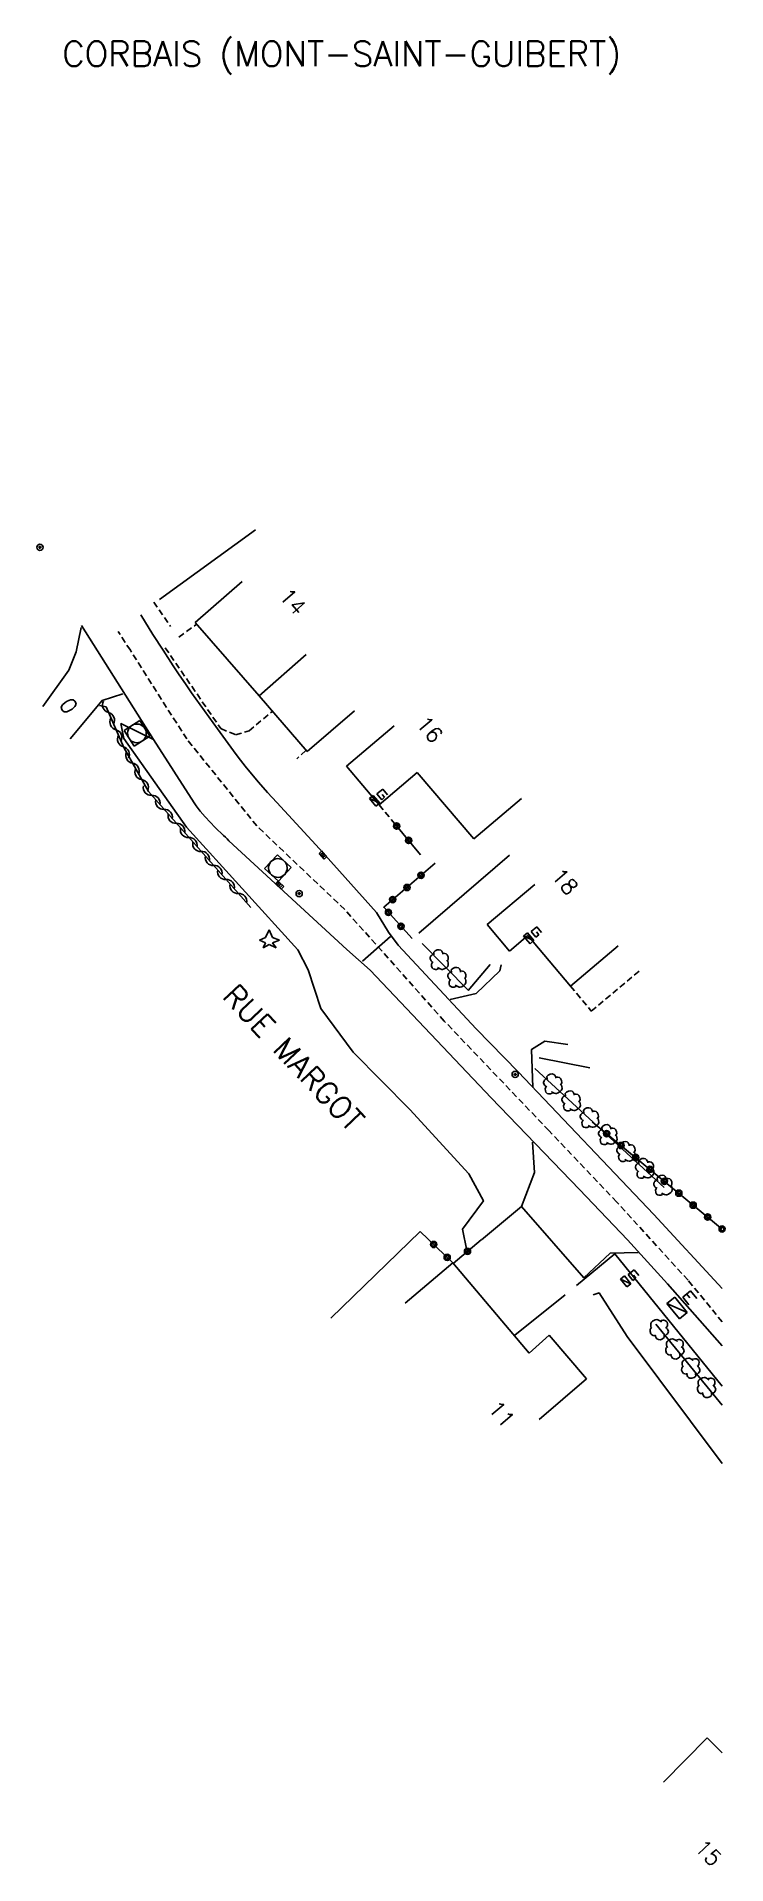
# Model space of a CAD drawing. Header units: millimetres. Extents: x 169516 to 170000, y 147072 to 147997.
# Drawn here: x 169945 to 170000.3, y 147850.7 to 147997.2 of the extents above.
import ezdxf
from ezdxf.enums import TextEntityAlignment as Align

# ---------------------------------------------------------------- set-up
doc = ezdxf.new("R2010")
doc.units = ezdxf.units.MM
doc.linetypes.add('DASHED', pattern=[0.75, 0.5, -0.25])
doc.layers.get('0').update_dxf_attribs({"linetype": 'CONTINUOUS'})
for name, color, linetype in [('w0001', 6, 'DASHED'), ('w0008', 7, 'CONTINUOUS'), ('w0014', 7, 'CONTINUOUS'), ('w0100', 7, 'CONTINUOUS'), ('w0103', 1, 'CONTINUOUS'), ('w0112', 1, 'DASHED'), ('w0210', 2, 'CONTINUOUS'), ('w0211', 2, 'CONTINUOUS'), ('w0212', 2, 'CONTINUOUS'), ('w0213', 2, 'CONTINUOUS'), ('w0302', 3, 'CONTINUOUS'), ('w0303', 7, 'CONTINUOUS'), ('w0310', 3, 'CONTINUOUS'), ('w0322', 7, 'CONTINUOUS'), ('w0323', 7, 'CONTINUOUS'), ('w0400', 7, 'CONTINUOUS'), ('w0402', 7, 'CONTINUOUS'), ('w0420', 7, 'CONTINUOUS'), ('w0430', 7, 'CONTINUOUS'), ('w0432', 7, 'CONTINUOUS'), ('w0856', 7, 'CONTINUOUS'), ('w0980', 7, 'CONTINUOUS'), ('w0989', 7, 'CONTINUOUS'), ('w0991', 7, 'CONTINUOUS'), ('w1102', 7, 'CONTINUOUS'), ('w1322', 7, 'CONTINUOUS')]:
    doc.layers.add(name, color=color, linetype=linetype)
doc.styles.get("Standard").update_dxf_attribs({"font": 'romans.shx', "width": 0.85})

# ---------------------------------------------------------------- blocks, each defined once
blk = doc.blocks.new('T856')
for p, q in [((-0.125, 0), (0.125, 0)), ((0, 0.125), (0, -0.125))]:
    blk.add_line(p, q)
blk.add_ellipse((0, 0), major_axis=(-0.177, 0.177), ratio=1, start_param=3.9269908, end_param=10.2101761)
blk = doc.blocks.new('T430')
at = {"flags": 128}
for points in [[(-0.4, 2.1), (0.4, 2.1)], [(-0.4, 2.1), (-0.4, 1.3)], [(-0.4, 1.7), (0, 1.7)], [(0.8, 0.8), (-0.8, 0.8)], [(-0.8, 0.8), (-0.8, 0)], [(0.8, 0.8), (-0.8, 0)], [(-0.8, 0), (0.8, 0)], [(-0.4, 1.3), (0.4, 1.3)], [(0.8, 0), (0.8, 0.8)]]:
    blk.add_lwpolyline(points, dxfattribs=at)
blk = doc.blocks.new('T432')
for p, q in [((-0.4, 0.2), (0.4, 0.2)), ((-0.4, -0.2), (-0.4, 0.2)), ((-0.4, -0.2), (0.4, 0.2)), ((0.3, 1.1), (-0.3, 1.1)), ((-0.3, 1.1), (-0.3, 0.5)), ((-0.3, 0.5), (0.3, 0.5)), ((0.3, 0.8), (0, 0.8)), ((0.3, 0.5), (0.3, 0.8)), ((0.4, 0.2), (0.4, -0.2)), ((-0.4, -0.2), (0.4, -0.2))]:
    blk.add_line(p, q)
blk = doc.blocks.new('T400')
for p, q in [((-0.15, 0.3), (0.15, 0.3)), ((-0.15, -0.25), (-0.15, 0.3)), ((-0.15, 0.15), (0.15, 0.15)), ((-0.15, 0), (0.15, 0)), ((0.15, 0.3), (0.15, -0.25)), ((-0.15, -0.15), (0.15, -0.15)), ((-0.15, -0.25), (-0.15, -0.3)), ((-0.15, -0.3), (0.15, -0.3)), ((0.15, -0.3), (0.15, -0.25))]:
    blk.add_line(p, q)
blk = doc.blocks.new('T420')
for p, q in [((0.75, 0.75), (-0.75, 0.75)), ((-0.75, 0.75), (-0.75, -0.75)), ((0.75, 0.75), (0.75, -0.75)), ((0.75, -0.75), (-0.75, -0.75))]:
    blk.add_line(p, q)
blk.add_ellipse((0, 0), major_axis=(-0.53, 0.53), ratio=1, start_param=3.926991, end_param=10.210176)
blk = doc.blocks.new('T303')
for p, q in [((-0.77, 0), (-0.28, 0.21)), ((-0.28, -0.21), (-0.77, 0)), ((-0.28, 0.21), (0, 0.83)), ((0, 0.83), (0.28, 0.21)), ((0.28, 0.21), (0.83, 0)), ((0.83, 0), (0.28, -0.21)), ((-0.49, -0.63), (-0.28, -0.21)), ((0, -0.35), (-0.49, -0.63)), ((0.56, -0.63), (0, -0.35)), ((0.28, -0.21), (0.56, -0.63))]:
    blk.add_line(p, q)
blk = doc.blocks.new('t322o')
at = {"color": 0, "linetype": 'Continuous'}
for radius in [0.25, 0.15]:
    blk.add_circle((0, 0), radius, dxfattribs=at)
blk = doc.blocks.new('t310o')
at = {"color": 0, "linetype": 'Continuous'}
for centre, start, end in [((-0.5, 0.38), 216.8699, 323.1304), ((0.5, -0.37), 36.8699, 143.1303)]:
    blk.add_arc(centre, 0.625, start, end, dxfattribs=at)
blk = doc.blocks.new('t302o')
for p, q in [((-0.8, 0.51), (-0.86, 0.34)), ((-0.86, 0.34), (-0.86, 0.17)), ((-0.86, 0.17), (-0.74, 0.06)), ((-0.69, 0.63), (-0.8, 0.51)), ((-0.8, -0.06), (-0.74, 0.06)), ((-0.74, 0.06), (-0.69, 0.11)), ((-0.57, 0.69), (-0.69, 0.63)), ((-0.46, 0.69), (-0.57, 0.69)), ((-0.29, 0.63), (-0.46, 0.69)), ((-0.29, 0.63), (-0.17, 0.74)), ((-0.23, 0.57), (-0.29, 0.63)), ((-0.17, 0.74), (-0.06, 0.8)), ((-0.06, 0.8), (0.06, 0.8)), ((0.06, 0.8), (0.23, 0.74)), ((0.23, 0.74), (0.34, 0.63)), ((0.34, 0.63), (0.4, 0.51)), ((0.46, 0.46), (0.34, 0.46)), ((0.4, 0.51), (0.4, 0.46)), ((0.57, 0.4), (0.46, 0.46)), ((0.57, 0.4), (0.69, 0.29)), ((0.69, 0.29), (0.74, 0.17)), ((0.74, 0.06), (0.69, -0.17)), ((0.74, 0.17), (0.74, 0.06)), ((-0.8, -0.17), (-0.8, -0.06)), ((-0.8, -0.23), (-0.8, -0.17)), ((-0.74, -0.34), (-0.8, -0.23)), ((-0.69, -0.4), (-0.74, -0.34)), ((-0.51, -0.46), (-0.69, -0.4)), ((-0.4, -0.46), (-0.51, -0.46)), ((-0.4, -0.46), (-0.34, -0.46)), ((-0.34, -0.46), (-0.34, -0.4)), ((-0.34, -0.51), (-0.34, -0.46)), ((-0.29, -0.63), (-0.34, -0.51)), ((-0.17, -0.74), (-0.29, -0.63)), ((-0.06, -0.8), (-0.17, -0.74)), ((0.06, -0.8), (-0.06, -0.8)), ((0.17, -0.74), (0.06, -0.8)), ((0.23, -0.69), (0.17, -0.74)), ((0.29, -0.46), (0.23, -0.46)), ((0.29, -0.63), (0.23, -0.69)), ((0.46, -0.4), (0.29, -0.46)), ((0.34, -0.51), (0.29, -0.63)), ((0.34, -0.51), (0.34, -0.46)), ((0.57, -0.34), (0.46, -0.4)), ((0.63, -0.29), (0.57, -0.34)), ((0.69, -0.17), (0.63, -0.29))]:
    blk.add_line(p, q)
blk = doc.blocks.new('t323o')
at = {"color": 0, "linetype": 'Continuous'}
for radius in [0.25, 0.15]:
    blk.add_circle((0, 0), radius, dxfattribs=at)

msp = doc.modelspace()

# ---------------------------------------------------------------- linework, layer by layer
at = {"layer": 'w0001'}
msp.add_lwpolyline([(170000, 147894.19), (169997.26, 147897.52), (169991.54, 147903.79), (169986.1, 147909.51), (169977.71, 147918.29), (169969.73, 147927.23), (169962.67, 147933.93), (169957.05, 147940.9), (169952.53, 147948.01), (169951.56, 147949.52)], dxfattribs=at)
at = {"layer": 'w0008'}
for points in [[(169980.26, 147917.68), (169974.01, 147924.38), (169973.23, 147925.42), (169972.27, 147927), (169967.69, 147932.1), (169964.28, 147935.8), (169963.54, 147936.62), (169962.82, 147937.44), (169962.1, 147938.27), (169961.73, 147938.72), (169961.36, 147939.19), (169961.01, 147939.66), (169959.53, 147941.7), (169957.44, 147944.61), (169956.94, 147945.31), (169956.45, 147946.03), (169955.97, 147946.75), (169955.15, 147948.01), (169954.34, 147949.28), (169953.36, 147950.85)], [(169988.56, 147904.8), (169981.46, 147912.13), (169971.77, 147922.36), (169969.88, 147924.02), (169960.44, 147932.75), (169960.3, 147932.89), (169960.16, 147933.03), (169960.01, 147933.17), (169959.78, 147933.37), (169959.55, 147933.58), (169959.33, 147933.8), (169958.92, 147934.23), (169958.52, 147934.66), (169958.14, 147935.11), (169957.96, 147935.32), (169957.8, 147935.54), (169957.64, 147935.77), (169954.39, 147940.87), (169948.61, 147950)], [(169983.64, 147914.22), (169980.26, 147917.68)], [(169983.64, 147914.22), (169994.52, 147902.79), (170000, 147896.85)], [(169992.39, 147900.75), (169988.56, 147904.8)], [(170000, 147892.26), (169995.6, 147897.23), (169992.39, 147900.75)]]:
    msp.add_lwpolyline(points, dxfattribs=at)
at = {"layer": 'w0014'}
for points in [[(169948.59, 147949.84), (169948.19, 147947.87), (169947.6, 147946.41), (169945.52, 147943.49)], [(169951.92, 147944.52), (169950.26, 147943.98), (169947.71, 147940.9)], [(169987.61, 147916.42), (169985.78, 147916.68), (169984.71, 147916.02), (169984.82, 147912.98)], [(169993.25, 147899.75), (169991.02, 147899.69), (169988.91, 147897.71), (169983.9, 147903.44), (169984.94, 147906.17), (169984.78, 147908.6)]]:
    msp.add_lwpolyline(points, dxfattribs=at)
at = {"layer": 'w0100'}
for points in [[(169961.5, 147953.52), (169957.73, 147950.23)], [(169957.73, 147950.23), (169962.86, 147944.37)], [(169969.87, 147938.72), (169973.7, 147941.94)], [(169972.48, 147935.61), (169969.87, 147938.72)], [(169975.53, 147938.22), (169972.48, 147935.61)], [(169980.09, 147932.89), (169975.53, 147938.22)], [(169983.89, 147936.14), (169980.09, 147932.89)], [(169984.96, 147929.25), (169981.14, 147926.02)], [(169981.14, 147926.02), (169982.94, 147923.9)], [(169982.94, 147923.9), (169984.41, 147925.15)], [(169984.41, 147925.15), (169987.82, 147921.1)], [(169978.39, 147898.91), (169974.57, 147895.68)], [(169984.51, 147891.69), (169978.39, 147898.91)], [(169986.12, 147893.11), (169984.51, 147891.69)], [(169989.11, 147889.62), (169986.12, 147893.11)], [(169985.32, 147886.37), (169989.11, 147889.62)], [(169998.79, 147860.85), (169995.28, 147857.29)], [(170000, 147859.66), (169998.79, 147860.85)]]:
    msp.add_lwpolyline(points, dxfattribs=at)
at = {"layer": 'w0103'}
for points in [[(169962.86, 147944.37), (169966.71, 147939.89)], [(169966.71, 147939.89), (169970.5, 147943.15)]]:
    msp.add_lwpolyline(points, dxfattribs=at)
at = {"layer": 'w0112'}
for points in [[(169954.4, 147951.86), (169955.76, 147949.92)], [(169956.42, 147949.07), (169957.81, 147950.07)], [(169955.32, 147948.21), (169959.79, 147941.73), (169960.96, 147941.24), (169962.05, 147941.54), (169963.88, 147943.08)], [(169966.6, 147939.98), (169965.89, 147939.31)], [(169972.48, 147935.61), (169973.73, 147934.1)], [(169989.5, 147919.09), (169993.33, 147922.3)], [(169987.82, 147921.1), (169989.5, 147919.09)]]:
    msp.add_lwpolyline(points, dxfattribs=at)
at = {"layer": 'w0210'}
msp.add_lwpolyline([(169989.64, 147896.36), (169990.12, 147896.51), (169992.38, 147893.02)], dxfattribs=at)
at = {"layer": 'w0211'}
for points in [[(169979.52, 147899.91), (169979.17, 147901.61), (169980.84, 147903.88), (169979.68, 147906.05), (169974.95, 147911.21), (169970.39, 147915.81), (169967.81, 147919.31), (169966.79, 147922.39), (169965.97, 147924.01), (169957.04, 147933.84), (169952.01, 147940.93), (169951.78, 147942.15)], [(169979.63, 147920.75), (169981.39, 147922.83)], [(170000, 147882.84), (169992.38, 147893.02)]]:
    msp.add_lwpolyline(points, dxfattribs=at)
at = {"layer": 'w0212'}
for points in [[(169980.69, 147900.75), (169983.9, 147903.44)], [(169991.39, 147899.63), (169988.32, 147897.09)], [(170000, 147889.04), (169991.39, 147899.63)], [(169987.41, 147896.34), (169983.37, 147893.11)]]:
    msp.add_lwpolyline(points, dxfattribs=at)
at = {"layer": 'w0213'}
for points in [[(169951.78, 147942.15), (169954.39, 147940.87)], [(169982.27, 147922.81), (169982.17, 147922.33), (169980.26, 147920.51), (169978.18, 147920.03)], [(169989.39, 147914.54), (169985.31, 147915.34)]]:
    msp.add_lwpolyline(points, dxfattribs=at)
at = {"layer": 'w0302'}
for points in [[(169975.94, 147924.5), (169979.64, 147920.75)], [(169984.98, 147914.48), (169991.32, 147908.63), (169995.34, 147904.96)], [(170000, 147887.51), (169994.67, 147894.01)]]:
    msp.add_lwpolyline(points, dxfattribs=at)
at = {"layer": 'w0310'}
msp.add_lwpolyline([(169962.18, 147927.39), (169953.98, 147936.69), (169952.01, 147940.22), (169950.58, 147943.48), (169950.06, 147943.59)], dxfattribs=at)
at = {"layer": 'w0322'}
for points in [[(169989.58, 147910.23), (170000, 147901.62)], [(169978.39, 147898.91), (169975.78, 147901.43)]]:
    msp.add_lwpolyline(points, dxfattribs=at)
at = {"layer": 'w0323'}
for points in [[(169975.81, 147931.62), (169973.73, 147934.1)], [(169975.13, 147924.9), (169972.85, 147927.41), (169976.98, 147930.96)], [(169978.43, 147898.87), (169980.66, 147900.76)]]:
    msp.add_lwpolyline(points, dxfattribs=at)
at = {"layer": 'w0402'}
msp.add_lwpolyline([(169971.14, 147923.08), (169973.4, 147925.07)], dxfattribs=at)
at = {"layer": 'w1102'}
for points in [[(169962.86, 147944.37), (169966.62, 147947.66)], [(169987.82, 147921.1), (169991.65, 147924.31)]]:
    msp.add_lwpolyline(points, dxfattribs=at)
at = {"layer": 'w1322'}
for points in [[(169954.87, 147952.07), (169962.58, 147957.66)], [(169975.67, 147925.35), (169982.94, 147931.6)], [(169975.78, 147901.43), (169968.6, 147894.47)]]:
    msp.add_lwpolyline(points, dxfattribs=at)

# ---------------------------------------------------------------- block references
at = {"layer": 'w0302'}
for p, rotation in [((169977.34, 147923.08), 314.5913685923979), ((169978.75, 147921.66), 314.5913685923979), ((169986.45, 147913.13), 317.3247683319859), ((169987.92, 147911.77), 317.3247683319859), ((169989.39, 147910.42), 317.3247683319859), ((169990.86, 147909.06), 317.3247683319859), ((169992.33, 147907.71), 317.6138856800063), ((169993.81, 147906.36), 317.6138856800063), ((169995.29, 147905.01), 317.6138856800063), ((169994.93, 147893.7), 129.3705321148749), ((169996.19, 147892.15), 129.3705321148749), ((169997.46, 147890.61), 129.3705321148749), ((169998.73, 147889.06), 129.3705321148749)]:
    msp.add_blockref('t302o', p, dxfattribs=dict(at, rotation=rotation))
at = {"layer": 'w0303'}
msp.add_blockref('T303', (169963.66, 147924.78), dxfattribs=at)
at = {"layer": 'w0310'}
for p, rotation in [((169950.78, 147943.02), 113.5641206786706), ((169951.38, 147941.64), 113.5641206786706), ((169951.98, 147940.27), 113.5641206786706), ((169952.71, 147938.96), 119.2013089030361), ((169953.44, 147937.65), 119.2013089030361), ((169954.24, 147936.39), 131.4360866443868), ((169955.23, 147935.26), 131.4360866443868), ((169956.23, 147934.14), 131.4360866443868), ((169957.22, 147933.01), 131.4360866443868), ((169958.21, 147931.89), 131.4360866443868), ((169959.21, 147930.77), 131.4360866443868), ((169960.2, 147929.64), 131.4360866443868), ((169961.19, 147928.52), 131.4360866443868)]:
    msp.add_blockref('t310o', p, dxfattribs=dict(at, rotation=rotation))
at = {"layer": 'w0322'}
for p, rotation in [((169990.73, 147909.27), 320.4544733851944), ((169991.89, 147908.32), 320.4544733851944), ((169993.05, 147907.36), 320.4544733851944), ((169994.2, 147906.41), 320.4544733851944), ((169995.36, 147905.45), 320.4544733851944), ((169996.52, 147904.5), 320.4544733851944), ((169997.67, 147903.54), 320.4544733851944), ((169998.83, 147902.59), 320.4544733851944), ((169999.99, 147901.63), 320.4544733851944), ((169976.86, 147900.39), 135.9581810124224), ((169977.94, 147899.35), 135.9581810124224)]:
    msp.add_blockref('t322o', p, dxfattribs=dict(at, rotation=rotation))
at = {"layer": 'w0323'}
for p, rotation in [((169973.88, 147933.92), 129.8849991250117), ((169974.85, 147932.77), 129.8849991250117), ((169975.84, 147929.98), 40.66781069316111), ((169974.71, 147929), 40.66781069316111), ((169973.23, 147927), 132.1066826086821), ((169973.57, 147928.03), 40.66781069316111), ((169974.23, 147925.89), 132.1066826086821), ((169979.57, 147899.84), 40.2793032989297)]:
    msp.add_blockref('t323o', p, dxfattribs=dict(at, rotation=rotation))
at = {"layer": 'w0400'}
for p, rotation in [((169967.98, 147931.6), 221.9083341182361), ((169964.51, 147929.18), 227.2535895163643)]:
    msp.add_blockref('T400', p, dxfattribs=dict(at, rotation=rotation))
at = {"layer": 'w0420'}
for p, rotation in [((169953.06, 147941.35), 302.3399999500326), ((169964.36, 147930.56), 317.2535895181085)]:
    msp.add_blockref('T420', p, dxfattribs=dict(at, rotation=rotation))
at = {"layer": 'w0430', "rotation": 309.1107134804208}
msp.add_blockref('T430', (169996.07, 147895.04), dxfattribs=at)
at = {"layer": 'w0432'}
for p, rotation in [((169972.12, 147935.94), 310.0034668793136), ((169984.48, 147924.92), 310.0599430611887), ((169992.26, 147897.43), 309.1107134804208)]:
    msp.add_blockref('T432', p, dxfattribs=dict(at, rotation=rotation))
at = {"layer": 'w0856'}
for p in [(169945.28, 147956.26), (169966.07, 147928.51), (169983.39, 147914.02)]:
    msp.add_blockref('T856', p, dxfattribs=at)

# ---------------------------------------------------------------- texts
at = {"layer": 'w0980'}
msp.add_text('CORBAIS (MONT-SAINT-GUIBERT)', height=2, dxfattribs=at).set_placement((169947.07, 147994.81))
at = {"layer": 'w0989'}
msp.add_text('RUE MARGOT', height=1.75, rotation=313.4161, dxfattribs=at).set_placement((169960.46, 147920.81), align=Align.MIDDLE_LEFT)
at = {"layer": 'w0991'}
for s, rotation, p in [('14', 311.1675, (169965.56, 147951.91)), ('0', 302.34, (169947.58, 147943.56)), ('16', 310.0035, (169976.54, 147941.67)), ('18', 310.2576, (169987.38, 147929.48)), ('11', 310.6485, (169982.31, 147886.8)), ('15', 314.0738, (169998.89, 147851.64))]:
    msp.add_text(s, height=1.25, rotation=rotation, dxfattribs=at).set_placement(p, align=Align.MIDDLE_CENTER)

doc.saveas('drawing.dxf')
